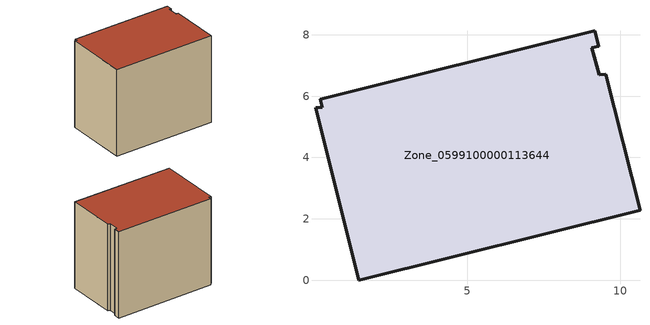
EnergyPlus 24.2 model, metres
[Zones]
Zone_0599100000113644
 floor ground (C_G): 0.28,5.64 0.21,5.89 9.16,8.13 9.29,7.62 9.07,7.58 9.31,6.69 9.52,6.72 10.64,2.28 1.48,0 0.06,5.62 z0
 wall outside (C_F): 10.64,2.28 9.52,6.72 9.31,6.69 9.07,7.58 9.29,7.62 9.16,8.13 0.21,5.89 0.28,5.64 0.06,5.62 1.48,0 10.64,2.28 z0:8.04
 roof outside (C_R): 0.21,5.89 0.28,5.64 0.06,5.62 1.48,0 10.64,2.28 9.52,6.72 9.31,6.69 9.07,7.58 9.29,7.62 9.16,8.13 z8.04
[BUILDING]
Pand.0599100000113644: North Axis=0; Terrain=City; Loads Convergence Tolerance Value=0.04; Temperature Convergence Tolerance Value=0.4; Solar Distribution=FullExterior; Maximum Number of Warmup Days=25; Minimum Number of Warmup Days=1
[Site:Location]
Rotterdam.The.Hague.AP_ZH_NLD Design_Conditions: Latitude=51.96; Longitude=4.45; Time Zone=1; Elevation=-4.5
[SITE:GROUNDTEMPERATURE:BUILDINGSURFACE]
18, 18, 18, 18, 18, 18, 18, 18, 18, 18, 18, 18
[MATERIAL] Thermal Absorptance=0.9; Solar Absorptance=0.7; Visible Absorptance=0.7
Name | Roughness | Thickness | Conductivity | Density | Specific Heat
G.TI.1965-1974 | MediumSmooth | 0.15 | 0.882353 | 540 | 1210
F.TI.1965-1974 | Rough | 0.3 | 0.697674 | 1920 | 840
R.TI.1965-1974 | MediumRough | 0.2 | 0.232558 | 1500 | 1000
[CONSTRUCTION]
C_G: G.TI.1965-1974
C_F: F.TI.1965-1974
C_R: R.TI.1965-1974
[ZONE]
Zone_0599100000113644: Type=1; Multiplier=1; Ceiling Height=Autocalculate; Volume=Autocalculate; Floor Area=autocalculate; Part of Total Floor Area=Yes
[ZONEINFILTRATION:DESIGNFLOWRATE]
Infil_Zone_0599100000113644: Zone or ZoneList or Space or SpaceList=Zone_0599100000113644; Schedule=AlwaysOn; Design Flow Rate Calculation Method=Flow/Area; Flow Rate per Floor Area=0.003; Constant Term Coefficient=1; Temperature Term Coefficient=0; Velocity Term Coefficient=0; Velocity Squared Term Coefficient=0
[HVACTEMPLATE:ZONE:IDEALLOADSAIRSYSTEM]
Zone_0599100000113644: Maximum Heating Supply Air Temperature=50; Minimum Cooling Supply Air Temperature=13; Maximum Heating Supply Air Humidity Ratio=0.0156; Minimum Cooling Supply Air Humidity Ratio=0.0077; Heating Limit=NoLimit; Cooling Limit=NoLimit; Dehumidification Control Type=ConstantSensibleHeatRatio; Cooling Sensible Heat Ratio=0.7; Dehumidification Setpoint=60; Humidification Control Type=None; Humidification Setpoint=30; Outdoor Air Method=None; Outdoor Air Flow Rate per Person=0.00944; Outdoor Air Flow Rate per Zone Floor Area=0; Outdoor Air Flow Rate per Zone=0; Demand Controlled Ventilation Type=None; Outdoor Air Economizer Type=NoEconomizer; Heat Recovery Type=None; Sensible Heat Recovery Effectiveness=0.7; Latent Heat Recovery Effectiveness=0.65
[ZONECONTROL:THERMOSTAT]
ThermostatControl_Zone_0599100000113644: Zone or ZoneList=Zone_0599100000113644; Control Type Schedule=DualSetpointControlType; Control 1=Thermostat_Zone_0599100000113644; Temperature Difference Between Cutout And Setpoint=0
[THERMOSTATSETPOINT:DUALSETPOINT]
Thermostat_Zone_0599100000113644: Heating Setpoint Temperature Schedule=HeatingSetpoint_Zone_0599100000113644; Cooling Setpoint Temperature Schedule=CoolingSetpoint_Zone_0599100000113644
[SCHEDULE:COMPACT]
HeatingSetpoint_Zone_0599100000113644: Through: 12/31, For: AllDays, Until: 24:00, 21
CoolingSetpoint_Zone_0599100000113644: Through: 12/31, For: AllDays, Until: 24:00, 24
DualSetpointControlType: Through: 12/31, For: AllDays, Until: 24:00, 4
AlwaysOn: Through: 12/31, For: AllDays, Until: 24:00, 1
